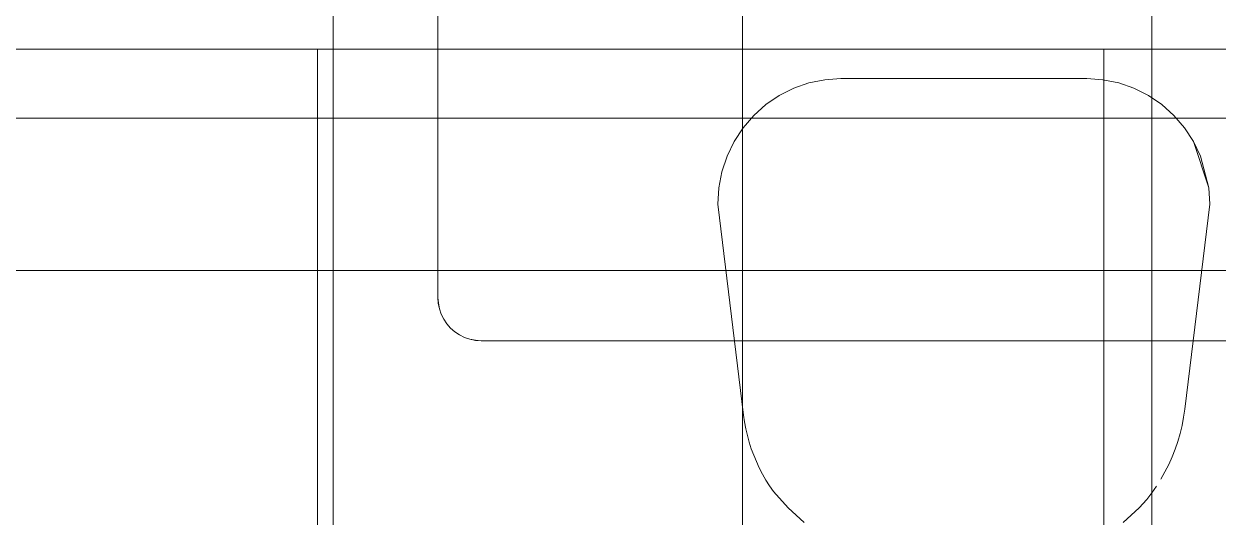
# Model space of a CAD drawing. Extents: x -566 to 72611, y -487 to 32334.
# Drawn here: x 121.1 to 157.56, y 155.48 to 170.52 of the extents above; entities that cross this region are included whole.
import ezdxf

# ---------------------------------------------------------------- set-up
doc = ezdxf.new("R2010")
doc.units = 0
doc.header["$LTSCALE"] = 0.5
doc.header["$MEASUREMENT"] = 0
doc.linetypes.add('HIDDEN', pattern=[0.375, 0.25, -0.125])
doc.layers.add('ceilling', color=141, linetype='CONTINUOUS', lineweight=18)
doc.layers.add('projection', color=153, linetype='HIDDEN', lineweight=9)
doc.layers.add('floor', color=7, linetype='CONTINUOUS', lineweight=5, true_color=0xcfcfcf)
doc.layers.add('layout', color=7, linetype='CONTINUOUS', lineweight=5, true_color=0xcfcfcf)

msp = doc.modelspace()

# ---------------------------------------------------------------- hatches: boundary and pattern name
at = {"layer": 'floor'}
h = msp.add_hatch(dxfattribs=at)
h.set_pattern_fill('ANSI37', color=256, scale=100, angle=45)
h.set_pattern_definition([(90, (243.028, 267.632), (-12.5, 9e-16), []), (180, (243.028, 267.632), (-9e-16, -12.5), [])])
h.paths.add_polyline_path([(253.46925, 349.5), (154.11744, 349.5), (154.11744, 348.5), (101.14781, 348.5), (101.14781, 349.5), (0, 349.5), (0, 344.5), (36, 344.5, -0.33835703), (0, 308.66941), (0, 308.5), (0, 173.75), (253.46925, 173.75)])
h.paths.add_polyline_path([(36, 344.5), (0, 344.5), (0, 308.66941, 0.33835703)], flags=17)
h.paths.add_polyline_path([(253.46925, 173.75), (0, 173.75), (0, 173.74997), (0, 169.75), (253.46925, 169.75)])
h.paths.add_polyline_path([(253.46925, 169.75), (0, 169.75), (0, 149.21137), (36, 149.21137, -0.33835703), (0, 113.38078), (0, 113.21137), (0, 29.94998), (0, -5), (253.46925, -5)])
h.paths.add_polyline_path([(36, 149.21137), (0, 149.21137), (0, 113.38078, 0.33835703)], flags=17)
h.paths.add_polyline_path([(575.25, 169.75), (510, 169.75), (474.75, 169.75), (327.5, 169.75), (285.46925, 169.75), (285.46925, 165.75), (253.46925, 165.75), (253.46925, -5), (263.99725, -5), (263.99725, 95.99051), (287, 95.99051), (287, 97.5), (292, 97.5), (292, -5), (341.25, -5), (341.25, 13.02988), (341.25012, 15.02988), (346.24839, 15.02988, 0.36108524), (374.08728, 41.24999), (346.25012, 41.24999), (346.25012, 42.99999), (341.25, 42.99999), (341.25, 44.99999), (341.25, 97.5), (357.75, 97.5), (405.75, 97.5), (575.25, 97.5)])

# ---------------------------------------------------------------- linework, layer by layer
at = {"layer": 'ceilling'}
for p, q in [((327.5, 169.75), (0, 169.75)), ((130.06343, 169.75), (130.06343, -5)), ((154.06343, 169.75), (154.06343, -5)), ((0, 163), (575.25, 163)), ((0, 163), (575.25, 163))]:
    msp.add_line(p, q, dxfattribs=at)
at = {"layer": 'layout'}
for points in [[(133.73854, 162.17312, 69.72025), (133.73671, 176.98876, 69.70786), (133.73671, 162.17306, 69.70786)], [(145.06395, 168.71945, 60.05685), (145.54582, 168.8171, 58.93004), (145.06395, 168.71945, 58.93004)], [(145.54582, 168.8171, 58.93004), (145.06395, 168.71945, 60.05685), (145.54582, 168.8171, 60.05685)], [(145.54582, 168.8171, 60.05685), (146.03611, 168.84994, 58.93004), (145.54582, 168.8171, 58.93004)], [(146.03611, 168.84994, 58.93004), (145.54582, 168.8171, 60.05685), (146.03611, 168.84994, 60.05685)], [(146.03611, 168.84994, 60.05685), (153.54823, 168.84994, 58.93004), (146.03611, 168.84994, 58.93004)], [(153.54823, 168.84994, 58.93004), (146.03611, 168.84994, 60.05685), (153.54823, 168.84994, 60.05685)], [(153.54823, 168.84994, 60.05685), (154.03849, 168.8171, 58.93004), (153.54823, 168.84994, 58.93004)], [(154.03849, 168.8171, 58.93004), (153.54823, 168.84994, 60.05685), (154.03849, 168.8171, 60.05685)], [(154.03849, 168.8171, 60.05685), (154.52037, 168.71945, 58.93004), (154.03849, 168.8171, 58.93004)], [(154.52037, 168.71945, 58.93004), (154.03849, 168.8171, 60.05685), (154.52037, 168.71945, 60.05685)], [(144.15806, 168.33663, 60.05685), (144.59874, 168.55831, 58.93004), (144.15806, 168.33663, 58.93004)], [(144.59874, 168.55831, 58.93004), (144.15806, 168.33663, 60.05685), (144.59874, 168.55831, 60.05685)], [(144.59874, 168.55831, 60.05685), (145.06395, 168.71945, 58.93004), (144.59874, 168.55831, 58.93004)], [(145.06395, 168.71945, 58.93004), (144.59874, 168.55831, 60.05685), (145.06395, 168.71945, 60.05685)], [(154.52037, 168.71945, 60.05685), (154.98561, 168.55831, 58.93004), (154.52037, 168.71945, 58.93004)], [(154.98561, 168.55831, 58.93004), (154.52037, 168.71945, 60.05685), (154.98561, 168.55831, 60.05685)], [(154.98561, 168.55831, 60.05685), (155.42625, 168.33663, 58.93004), (154.98561, 168.55831, 58.93004)], [(155.42625, 168.33663, 58.93004), (154.98561, 168.55831, 60.05685), (155.42625, 168.33663, 60.05685)], [(143.74955, 168.05819, 60.05685), (144.15806, 168.33663, 58.93004), (143.74955, 168.05819, 58.93004)], [(144.15806, 168.33663, 58.93004), (143.74955, 168.05819, 60.05685), (144.15806, 168.33663, 60.05685)], [(155.42625, 168.33663, 60.05685), (155.83479, 168.05819, 58.93004), (155.42625, 168.33663, 58.93004)], [(155.83479, 168.05819, 58.93004), (155.42625, 168.33663, 60.05685), (155.83479, 168.05819, 60.05685)], [(143.05626, 167.35104, 58.93004), (143.38017, 167.72775, 60.05685), (143.38017, 167.72775, 58.93004)], [(143.38017, 167.72775, 60.05685), (143.05626, 167.35104, 58.93004), (143.05626, 167.35104, 60.05685)], [(143.38017, 167.72775, 60.05685), (143.74955, 168.05819, 58.93004), (143.38017, 167.72775, 58.93004)], [(143.74955, 168.05819, 58.93004), (143.38017, 167.72775, 60.05685), (143.74955, 168.05819, 60.05685)], [(155.83479, 168.05819, 60.05685), (156.20417, 167.72775, 58.93004), (155.83479, 168.05819, 58.93004)], [(156.20417, 167.72775, 58.93004), (155.83479, 168.05819, 60.05685), (156.20417, 167.72775, 60.05685)], [(156.52812, 167.35104, 60.05685), (156.20417, 167.72775, 58.93004), (156.20417, 167.72775, 60.05685)], [(156.20417, 167.72775, 58.93004), (156.52812, 167.35104, 60.05685), (156.52812, 167.35104, 58.93004)], [(142.78325, 166.93429, 58.93004), (143.05626, 167.35104, 60.05685), (143.05626, 167.35104, 58.93004)], [(143.05626, 167.35104, 60.05685), (142.78325, 166.93429, 58.93004), (142.78325, 166.93429, 60.05685)], [(156.80107, 166.93429, 60.05685), (156.52812, 167.35104, 58.93004), (156.52812, 167.35104, 60.05685)], [(156.52812, 167.35104, 58.93004), (156.80107, 166.93429, 60.05685), (156.80107, 166.93429, 58.93004)], [(142.56596, 166.48483, 58.93004), (142.78325, 166.93429, 60.05685), (142.78325, 166.93429, 58.93004)], [(142.78325, 166.93429, 60.05685), (142.56596, 166.48483, 58.93004), (142.56596, 166.48483, 60.05685)], [(157.01838, 166.48483, 60.05685), (156.80107, 166.93429, 58.93004), (156.80107, 166.93429, 60.05685)], [(156.80107, 166.93429, 58.93004), (157.01838, 166.48483, 60.05685), (157.27217, 165.51876, 58.93004)], [(142.40806, 166.01034, 58.93004), (142.56596, 166.48483, 60.05685), (142.56596, 166.48483, 58.93004)], [(142.56596, 166.48483, 60.05685), (142.40806, 166.01034, 58.93004), (142.40806, 166.01034, 60.05685)], [(142.31218, 165.51876, 58.93004), (142.40806, 166.01034, 60.05685), (142.40806, 166.01034, 58.93004)], [(142.40806, 166.01034, 60.05685), (142.31218, 165.51876, 58.93004), (142.31218, 165.51876, 60.05685)], [(142.28007, 165.01876, 58.93004), (142.31218, 165.51876, 60.05685), (142.31218, 165.51876, 58.93004)], [(142.31218, 165.51876, 60.05685), (142.28007, 165.01876, 58.93004), (142.28007, 165.01876, 60.05685)], [(157.3043, 165.01876, 60.05685), (157.27217, 165.51876, 58.93004), (157.27217, 165.51876, 60.05685)], [(157.27217, 165.51876, 58.93004), (157.3043, 165.01876, 60.05685), (157.3043, 165.01876, 58.93004)], [(143.06749, 158.59347, 58.93004), (142.28007, 165.01876, 60.05685), (142.28007, 165.01876, 58.93004)], [(142.28007, 165.01876, 60.05685), (143.06749, 158.59347, 58.93004), (143.06749, 158.59347, 60.05685)], [(156.53907, 158.77462, 60.05685), (157.3043, 165.01876, 58.93004), (157.3043, 165.01876, 60.05685)], [(157.3043, 165.01876, 58.93004), (156.53907, 158.77462, 60.05685), (156.53907, 158.77462, 58.93004)], [(133.73671, 162.17306, 69.70786), (133.74977, 162.00164, 69.72025), (133.73854, 162.17312, 69.72025)], [(133.74977, 162.00164, 69.72025), (133.73671, 162.17306, 69.70786), (133.74794, 162.0014, 69.70786)], [(133.74794, 162.0014, 69.70786), (133.78321, 161.83312, 69.72025), (133.74977, 162.00164, 69.72025)], [(133.78321, 161.83312, 69.72025), (133.74794, 162.0014, 69.70786), (133.78151, 161.83266, 69.70786)], [(133.78151, 161.83266, 69.70786), (133.83851, 161.67043, 69.72025), (133.78321, 161.83312, 69.72025)], [(133.83851, 161.67043, 69.72025), (133.78151, 161.83266, 69.70786), (133.8368, 161.66976, 69.70786)], [(133.84047, 161.67123, 69.72617), (133.78321, 161.83312, 69.72025), (133.83851, 161.67043, 69.72025)], [(133.8368, 161.66976, 69.70786), (133.91444, 161.51635, 69.72025), (133.83851, 161.67043, 69.72025)], [(133.91444, 161.51635, 69.72025), (133.8368, 161.66976, 69.70786), (133.91298, 161.51546, 69.70786)], [(133.91298, 161.51546, 69.70786), (134.0099, 161.3735, 69.72025), (133.91444, 161.51635, 69.72025)], [(134.00856, 161.3724, 69.70786), (133.91298, 161.51546, 69.70786), (134.0099, 161.3735, 69.72025)], [(134.12318, 161.24432, 69.72025), (134.00856, 161.3724, 69.70786), (134.12196, 161.24306, 69.70786)], [(134.12196, 161.24306, 69.70786), (134.25233, 161.13106, 69.72025), (134.12318, 161.24432, 69.72025)], [(134.25233, 161.13106, 69.72025), (134.12196, 161.24306, 69.70786), (134.25123, 161.12963, 69.70786)], [(134.25233, 161.13106, 69.72025), (134.39527, 161.03561, 69.72025), (134.25123, 161.12963, 69.70786)], [(134.3943, 161.03405, 69.70786), (134.25123, 161.12963, 69.70786), (134.39527, 161.03561, 69.72025)], [(134.54933, 160.95962, 69.72025), (134.3943, 161.03405, 69.70786), (134.5486, 160.95797, 69.70786)], [(134.71205, 160.90438, 69.72025), (134.5486, 160.95797, 69.70786), (134.71156, 160.90267, 69.70786)], [(134.8805, 160.87087, 69.72025), (134.71156, 160.90267, 69.70786), (134.88026, 160.8691, 69.70786)], [(134.88026, 160.8691, 69.70786), (135.05201, 160.85964, 69.72025), (134.8805, 160.87087, 69.72025)], [(135.05201, 160.85964, 69.72025), (134.88026, 160.8691, 69.70786), (135.05189, 160.85784, 69.70786)], [(164.47718, 160.85964, 69.72025), (135.05189, 160.85784, 69.70786), (164.47718, 160.85784, 69.70786)], [(135.05189, 160.85784, 69.70786), (164.47718, 160.85964, 69.72025), (135.05201, 160.85964, 69.72025)], [(156.50254, 158.52426, 60.05685), (156.53907, 158.77462, 58.93004), (156.53907, 158.77462, 60.05685)], [(156.53907, 158.77462, 58.93004), (156.50254, 158.52426, 60.05685), (156.50254, 158.52426, 58.93004)], [(143.09764, 158.384, 58.93004), (143.06749, 158.59347, 60.05685), (143.06749, 158.59347, 58.93004)], [(143.06749, 158.59347, 60.05685), (143.09764, 158.384, 58.93004), (143.09764, 158.384, 60.05685)], [(143.13652, 158.17599, 58.93004), (143.09764, 158.384, 60.05685), (143.09764, 158.384, 58.93004)], [(143.09764, 158.384, 60.05685), (143.13652, 158.17599, 58.93004), (143.13652, 158.17599, 60.05685)], [(156.39528, 158.03024, 60.05685), (156.45457, 158.27597, 58.93004), (156.45457, 158.27597, 60.05685)], [(156.45457, 158.27597, 58.93004), (156.39528, 158.03024, 60.05685), (156.39528, 158.03024, 58.93004)], [(156.45457, 158.27597, 60.05685), (156.50254, 158.52426, 58.93004), (156.50254, 158.52426, 60.05685)], [(156.50254, 158.52426, 58.93004), (156.45457, 158.27597, 60.05685), (156.45457, 158.27597, 58.93004)], [(143.18412, 157.96993, 58.93004), (143.13652, 158.17599, 60.05685), (143.13652, 158.17599, 58.93004)], [(143.13652, 158.17599, 60.05685), (143.18412, 157.96993, 58.93004), (143.18412, 157.96993, 60.05685)], [(143.24034, 157.76608, 58.93004), (143.18412, 157.96993, 60.05685), (143.18412, 157.96993, 58.93004)], [(143.18412, 157.96993, 60.05685), (143.24034, 157.76608, 58.93004), (143.24034, 157.76608, 60.05685)], [(156.32475, 157.78756, 60.05685), (156.39528, 158.03024, 58.93004), (156.39528, 158.03024, 60.05685)], [(156.39528, 158.03024, 58.93004), (156.32475, 157.78756, 60.05685), (156.32475, 157.78756, 58.93004)], [(143.30504, 157.56491, 58.93004), (143.24034, 157.76608, 60.05685), (143.24034, 157.76608, 58.93004)], [(143.24034, 157.76608, 60.05685), (143.30504, 157.56491, 58.93004), (143.30504, 157.56491, 60.05685)], [(143.37816, 157.36679, 58.93004), (143.30504, 157.56491, 60.05685), (143.30504, 157.56491, 58.93004)], [(143.30504, 157.56491, 60.05685), (143.37816, 157.36679, 58.93004), (143.37816, 157.36679, 60.05685)], [(156.24318, 157.54855, 58.93004), (156.15071, 157.31368, 60.05685), (156.15071, 157.31368, 58.93004)], [(156.24318, 157.54855, 60.05685), (156.24318, 157.54855, 58.93004), (156.15071, 157.31368, 60.05685)], [(156.24318, 157.54855, 60.05685), (156.32475, 157.78756, 58.93004), (156.32475, 157.78756, 60.05685)], [(156.32475, 157.78756, 58.93004), (156.24318, 157.54855, 60.05685), (156.24318, 157.54855, 58.93004)], [(143.45945, 157.17196, 58.93004), (143.37816, 157.36679, 60.05685), (143.37816, 157.36679, 58.93004)], [(143.37816, 157.36679, 60.05685), (143.45945, 157.17196, 58.93004), (143.45945, 157.17196, 60.05685)], [(143.54893, 156.98092, 58.93004), (143.45945, 157.17196, 60.05685), (143.45945, 157.17196, 58.93004)], [(143.45945, 157.17196, 60.05685), (143.54893, 156.98092, 58.93004), (143.54893, 156.98092, 60.05685)], [(156.04759, 157.08358, 60.05685), (156.15071, 157.31368, 58.93004), (156.15071, 157.31368, 60.05685)], [(156.15071, 157.31368, 58.93004), (156.04759, 157.08358, 60.05685), (156.04759, 157.08358, 58.93004)], [(143.64628, 156.79403, 58.93004), (143.54893, 156.98092, 60.05685), (143.54893, 156.98092, 58.93004)], [(143.54893, 156.98092, 60.05685), (143.64628, 156.79403, 58.93004), (143.64628, 156.79403, 60.05685)], [(143.75145, 156.61141, 58.93004), (143.64628, 156.79403, 60.05685), (143.64628, 156.79403, 58.93004)], [(143.64628, 156.79403, 60.05685), (143.75145, 156.61141, 58.93004), (143.75145, 156.61141, 60.05685)], [(155.81025, 156.63925, 60.05685), (155.93403, 156.85861, 58.93004), (155.93403, 156.85861, 60.05685)], [(155.93403, 156.85861, 58.93004), (155.81025, 156.63925, 60.05685), (155.81025, 156.63925, 58.93004)], [(155.93403, 156.85861, 60.05685), (156.04759, 157.08358, 58.93004), (156.04759, 157.08358, 60.05685)], [(156.04759, 157.08358, 58.93004), (155.93403, 156.85861, 60.05685), (155.93403, 156.85861, 58.93004)], [(143.86412, 156.43368, 58.93004), (143.75145, 156.61141, 60.05685), (143.75145, 156.61141, 58.93004)], [(143.75145, 156.61141, 60.05685), (143.86412, 156.43368, 58.93004), (143.86412, 156.43368, 60.05685)], [(143.98417, 156.26095, 58.93004), (143.86412, 156.43368, 60.05685), (143.86412, 156.43368, 58.93004)], [(143.86412, 156.43368, 60.05685), (143.98417, 156.26095, 58.93004), (143.98417, 156.26095, 60.05685)], [(155.53322, 156.21945, 60.05685), (155.67656, 156.42599, 58.93004), (155.67656, 156.42599, 60.05685)], [(155.67656, 156.42599, 58.93004), (155.53322, 156.21945, 60.05685), (155.53322, 156.21945, 58.93004)], [(144.43345, 155.76791, 58.93004), (143.98417, 156.26095, 60.05685), (143.98417, 156.26095, 58.93004)], [(143.98417, 156.26095, 60.05685), (144.43345, 155.76791, 58.93004), (144.43345, 155.76791, 60.05685)], [(155.38057, 156.01998, 60.05685), (155.53322, 156.21945, 58.93004), (155.53322, 156.21945, 60.05685)], [(155.53322, 156.21945, 58.93004), (155.38057, 156.01998, 60.05685), (155.38057, 156.01998, 58.93004)], [(144.92283, 155.31625, 60.05685), (144.43345, 155.76791, 58.93004), (144.92283, 155.31625, 58.93004)], [(144.43345, 155.76791, 58.93004), (144.92283, 155.31625, 60.05685), (144.43345, 155.76791, 60.05685)], [(155.15089, 155.76791, 60.05685), (154.66154, 155.31625, 58.93004), (155.15089, 155.76791, 58.93004)], [(154.66154, 155.31625, 58.93004), (155.15089, 155.76791, 60.05685), (154.66154, 155.31625, 60.05685)], [(155.15089, 155.76791, 60.05685), (155.38057, 156.01998, 58.93004), (155.38057, 156.01998, 60.05685)], [(155.38057, 156.01998, 58.93004), (155.15089, 155.76791, 60.05685), (155.15089, 155.76791, 58.93004)]]:
    msp.add_3dface(points, dxfattribs=at)
at = {"layer": 'projection'}
msp.add_line((259.75, 169.75), (0, 169.75), dxfattribs=at)

doc.saveas('drawing.dxf')
